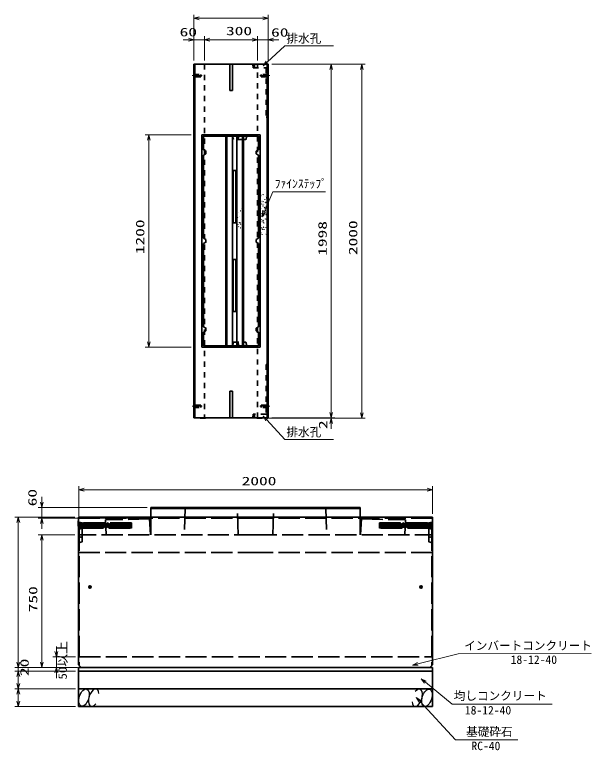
# Model space of a CAD drawing. Units: millimetres on the paper. Extents: x 15 to 1219, y 8 to 859.
# Drawn here: x 829.2 to 992.1, y 455.8 to 663.6 of the extents above; entities that cross this region are included whole.
import ezdxf
from ezdxf.enums import TextEntityAlignment as Align

# ---------------------------------------------------------------- set-up
doc = ezdxf.new("R2010")
doc.units = ezdxf.units.MM
for name, pattern in [('DASHED', [7.5, 6, -1.5]), ('USER1', [3, 1.5, -1.5]), ('USER2', [18.5, 12, -1.5, 3.5, -1.5])]:
    doc.linetypes.add(name, pattern=pattern)
for name, color, linetype, lineweight in [('0-0', 1, 'Continuous', 13), ('D-BMK（構造物基準線）', 2, 'USER2', 18), ('D-STR-DIM（寸法）', 7, 'Continuous', 13), ('D-STR-HTXT(均しCON-旗)', 7, 'Continuous', 13), ('D-STR-HTXT(基礎砕石-旗)', 7, 'Continuous', 13), ('D-STR-HTXT（WS-旗）', 7, 'Continuous', 13), ('D-STR-HTXT（旗上げ）', 7, 'Continuous', 13), ('D-STR-STRF(グリ)', 7, 'Continuous', 25), ('D-STR（構造物）', 1, 'Continuous', 35)]:
    doc.layers.add(name, color=color, linetype=linetype, lineweight=lineweight)
doc.styles.add('ＭＳ ゴシック', font='')
doc.styles.get('ＭＳ ゴシック').set_extended_font_data('MS Gothic')

# ---------------------------------------------------------------- blocks, each defined once
blk = doc.blocks.new('_Open30')
at = {"color": 7, "linetype": 'Continuous', "lineweight": 13}
for p, q in [((-1, 0.2679), (0, 0)), ((0, 0), (-1, -0.2679)), ((0, 0), (-1, 0))]:
    blk.add_line(p, q, dxfattribs=at)

msp = doc.modelspace()

# ---------------------------------------------------------------- linework, layer by layer
at = {"layer": '0-0'}
msp.add_line((897.224, 479.158), (847.974, 479.158), dxfattribs=at)
at = {"layer": 'D-BMK（構造物基準線）'}
for p, q in [((879.352, 646.379), (882.201, 646.379)), ((898.427, 646.379), (901.276, 646.379)), ((879.352, 552.979), (882.201, 552.979)), ((901.276, 552.979), (898.427, 552.979))]:
    msp.add_line(p, q, dxfattribs=at)
at = {"layer": 'D-STR-DIM（寸法）'}
for p, q in [((879.814, 657.526), (879.814, 663.576)), ((900.814, 657.556), (900.814, 663.576)), ((881.314, 662.576), (899.314, 662.576)), ((879.814, 650.629), (879.814, 657.526)), ((882.814, 650.629), (882.814, 657.526)), ((882.814, 650.681), (882.814, 657.526)), ((897.814, 650.629), (897.814, 657.526)), ((897.814, 650.629), (897.814, 657.526)), ((900.814, 650.599), (900.814, 657.526)), ((878.314, 656.526), (876.814, 656.526)), ((879.814, 656.526), (882.814, 656.526)), ((884.314, 656.526), (896.314, 656.526)), ((884.314, 656.526), (885.814, 656.526)), ((896.314, 656.526), (894.814, 656.526)), ((897.814, 656.526), (900.814, 656.526)), ((902.314, 656.526), (903.814, 656.526)), ((901.814, 649.629), (919.602, 649.629)), ((918.165, 649.629), (928.242, 649.629)), ((918.602, 551.229), (918.602, 648.129)), ((927.242, 551.129), (927.242, 648.129)), ((879.064, 629.679), (866.1, 629.679)), ((867.1, 571.179), (867.1, 628.179)), ((879.064, 569.679), (866.1, 569.679)), ((918.602, 551.229), (918.602, 552.729)), ((900.564, 549.629), (919.602, 549.629)), ((901.814, 549.729), (919.602, 549.729)), ((901.814, 549.729), (919.602, 549.729)), ((917.165, 549.629), (928.242, 549.629)), ((918.602, 549.729), (918.602, 549.629)), ((918.602, 548.129), (918.602, 546.629)), ((847.324, 521.857), (847.324, 530.403)), ((947.223, 522.612), (947.223, 530.403)), ((848.824, 529.403), (945.723, 529.403)), ((840.985, 483.658), (840.985, 485.158)), ((830.226, 480.658), (830.226, 482.158)), ((846.424, 482.158), (839.985, 482.158)), ((840.985, 482.158), (840.985, 479.158)), ((846.424, 479.158), (829.226, 479.158)), ((846.424, 478.158), (829.226, 478.158)), ((846.424, 478.158), (829.226, 478.158)), ((830.226, 479.158), (830.226, 478.158)), ((845.424, 479.158), (839.985, 479.158)), ((830.226, 476.658), (830.226, 475.158)), ((830.226, 476.658), (830.226, 474.658)), ((840.985, 477.658), (840.985, 476.158)), ((846.424, 473.158), (829.226, 473.158)), ((846.424, 473.158), (829.226, 473.158)), ((830.226, 471.658), (830.226, 469.658)), ((846.424, 468.158), (829.226, 468.158))]:
    msp.add_line(p, q, dxfattribs=at)
at = {"layer": 'D-STR-HTXT(均しCON-旗)'}
msp.add_lwpolyline([(980.98, 468.848), (952.773, 468.848), (945.214, 475.062)], dxfattribs=at)
at = {"layer": 'D-STR-HTXT(基礎砕石-旗)'}
msp.add_lwpolyline([(971.295, 458.769), (953.724, 458.769), (943.634, 469.635)], dxfattribs=at)
at = {"layer": 'D-STR-HTXT（WS-旗）'}
for points in [[(919.268, 654.775), (905.479, 654.775), (900.521, 650.187)], [(919.268, 543.581), (905.479, 543.581), (900.432, 549.113)]]:
    msp.add_lwpolyline(points, dxfattribs=at)
at = {"layer": 'D-STR-HTXT（旗上げ）'}
for points in [[(916.986, 613.588), (902.156, 613.588), (899.657, 607.838)], [(992.057, 483.129), (954.424, 483.082), (943.06, 480.217)]]:
    msp.add_lwpolyline(points, dxfattribs=at)
at = {"layer": 'D-STR-STRF(グリ)'}
for centre, major_axis in [((848.799, 470.682), (0.79, 2.421)), ((945.648, 470.635), (-0.79, -2.421))]:
    msp.add_ellipse(centre, major_axis=major_axis, ratio=0.5139, dxfattribs=at)
for centre, start_param, end_param in [((851.539, 470.682), 5.3575563, 10.3750652), ((942.908, 470.635), 2.2159636, 7.2334726)]:
    msp.add_ellipse(centre, major_axis=(0.79, 2.421), ratio=0.5139, start_param=start_param, end_param=end_param, dxfattribs=at)
at = {"layer": 'D-STR（構造物）'}
for p, q in [((900.814, 649.629), (879.814, 649.629)), ((879.814, 649.629), (879.814, 549.729)), ((880.064, 549.729), (880.064, 649.629)), ((889.939, 649.629), (889.939, 642.129)), ((890.689, 642.129), (890.689, 649.629)), ((900.564, 649.629), (900.564, 549.729)), ((900.814, 549.729), (900.814, 649.629)), ((889.939, 642.129), (890.689, 642.129)), ((898.584, 629.679), (882.084, 629.679)), ((882.084, 629.679), (882.084, 569.679)), ((898.584, 569.679), (898.584, 629.679)), ((888.839, 629.304), (888.839, 570.054)), ((889.089, 629.304), (889.089, 570.054)), ((890.709, 629.304), (890.709, 570.054)), ((891.959, 629.304), (891.959, 570.054)), ((893.578, 629.304), (893.578, 570.054)), ((893.828, 629.304), (893.828, 570.054)), ((898.084, 629.304), (894.737, 629.304)), ((898.084, 625.432), (898.084, 629.304)), ((898.084, 625.432), (897.455, 625.069)), ((882.584, 623.932), (882.584, 600.429)), ((897.455, 625.069), (897.455, 624.295)), ((897.455, 624.295), (898.084, 623.932)), ((898.084, 600.429), (898.084, 623.932)), ((898.602, 611.677), (898.655, 611.624)), ((898.655, 611.624), (898.708, 611.677)), ((898.716, 612.532), (898.788, 612.513)), ((899.341, 612.707), (899.399, 612.755)), ((899.399, 612.755), (899.447, 612.698)), ((899.9, 611.269), (899.828, 611.249)), ((899.881, 611.341), (899.9, 611.269)), ((899.917, 612.201), (899.992, 612.201)), ((900.264, 611.816), (900.317, 611.869)), ((900.317, 611.869), (900.37, 611.816)), ((893.652, 609.286), (893.599, 609.339)), ((893.652, 609.286), (893.705, 609.339)), ((898.865, 610.132), (898.804, 610.089)), ((898.865, 610.132), (898.908, 610.07)), ((898.995, 608.889), (898.982, 608.963)), ((899.082, 610.805), (899.008, 610.818)), ((899.299, 609.955), (899.36, 609.998)), ((899.408, 609.528), (899.333, 609.534)), ((899.36, 609.998), (899.403, 609.937)), ((899.421, 610.734), (899.446, 610.804)), ((899.629, 610.058), (899.697, 610.09)), ((899.751, 609.112), (899.703, 609.169)), ((899.862, 609.054), (899.801, 609.011)), ((899.905, 608.993), (899.862, 609.054)), ((900.018, 610.431), (900.031, 610.505)), ((900.031, 610.505), (900.104, 610.492)), ((900.154, 609.002), (900.08, 609.015)), ((900.141, 608.928), (900.154, 609.002)), ((900.145, 609.38), (900.182, 609.445)), ((900.182, 609.445), (900.247, 609.407)), ((900.212, 610.631), (900.274, 610.674)), ((900.274, 610.674), (900.317, 610.613)), ((892.392, 607.582), (892.398, 607.657)), ((892.87, 608.197), (892.945, 608.203)), ((893.18, 608.704), (893.199, 608.776)), ((893.628, 608.579), (893.693, 608.617)), ((893.646, 607.489), (893.678, 607.421)), ((898.825, 607), (898.788, 606.935)), ((898.976, 608.719), (899.051, 608.719)), ((898.989, 607.381), (899.061, 607.4)), ((899.061, 607.4), (899.042, 607.473)), ((899.22, 608.197), (899.147, 608.177)), ((899.382, 608.16), (899.443, 608.117)), ((899.443, 608.117), (899.4, 608.055)), ((899.503, 606.834), (899.441, 606.791)), ((899.503, 606.834), (899.546, 606.772)), ((900.063, 608.204), (900.137, 608.217)), ((900.193, 607.149), (900.119, 607.136)), ((900.137, 608.217), (900.15, 608.143)), ((900.206, 607.075), (900.193, 607.149)), ((900.435, 606.979), (900.374, 607.022)), ((900.392, 606.917), (900.435, 606.979)), ((892.242, 606.244), (892.189, 606.297)), ((892.61, 606.545), (892.642, 606.613)), ((892.703, 604.882), (892.683, 604.955)), ((892.887, 604.795), (892.822, 604.757)), ((892.887, 604.795), (892.924, 604.73)), ((898.828, 605.176), (898.754, 605.183)), ((898.816, 605.591), (898.873, 605.639)), ((898.873, 605.639), (898.825, 605.696)), ((899.248, 606.644), (899.235, 606.57)), ((899.362, 605.032), (899.29, 605.013)), ((899.382, 605.406), (899.31, 605.425)), ((899.382, 604.96), (899.362, 605.032)), ((899.363, 605.333), (899.382, 605.406)), ((899.548, 604.675), (899.606, 604.723)), ((899.606, 604.723), (899.558, 604.78)), ((899.943, 605.846), (900.005, 605.889)), ((900.005, 605.889), (900.048, 605.828)), ((900.296, 605.837), (900.283, 605.763)), ((900.302, 604.64), (900.295, 604.566)), ((892.249, 604.418), (892.223, 604.347)), ((892.468, 603.771), (892.5, 603.703)), ((892.991, 603.347), (893.048, 603.395)), ((893.011, 604.326), (893.064, 604.379)), ((893.048, 603.395), (893.097, 603.338)), ((893.627, 603.834), (893.647, 603.906)), ((899.036, 603.351), (898.968, 603.382)), ((898.976, 604.13), (899.051, 604.13)), ((899.144, 602.993), (899.218, 602.987)), ((899.218, 602.987), (899.212, 602.912)), ((899.489, 603.522), (899.416, 603.541)), ((899.489, 603.522), (899.469, 603.449)), ((899.712, 602.839), (899.655, 602.79)), ((899.664, 602.896), (899.712, 602.839)), ((900.073, 603.519), (900.079, 603.594)), ((900.269, 603.367), (900.221, 603.424)), ((900.401, 602.681), (900.408, 602.756)), ((898.773, 601.973), (898.826, 601.92)), ((899.074, 601.498), (899.142, 601.467)), ((899.142, 601.467), (899.111, 601.399)), ((900.179, 601.635), (900.186, 601.71)), ((900.318, 601.434), (900.375, 601.483)), ((900.375, 601.483), (900.327, 601.54)), ((882.584, 598.929), (882.584, 575.427)), ((898.084, 600.429), (897.455, 600.066)), ((897.455, 600.066), (897.455, 599.292)), ((897.455, 599.292), (898.084, 598.929)), ((898.084, 575.427), (898.084, 598.929)), ((898.084, 575.427), (897.455, 575.063)), ((897.455, 575.063), (897.455, 574.29)), ((897.455, 574.29), (898.084, 573.927)), ((898.084, 570.054), (898.084, 573.927)), ((882.084, 569.679), (898.584, 569.679)), ((894.737, 570.054), (898.084, 570.054)), ((889.939, 557.229), (889.939, 549.729)), ((889.939, 557.229), (890.689, 557.229)), ((890.689, 557.229), (890.689, 549.729)), ((879.814, 549.729), (900.814, 549.729)), ((881.564, 549.629), (881.464, 549.729)), ((883.064, 549.629), (881.564, 549.629)), ((883.064, 549.629), (883.164, 549.729)), ((897.564, 549.629), (897.464, 549.729)), ((899.064, 549.629), (897.564, 549.629)), ((899.064, 549.629), (899.164, 549.729)), ((867.656, 521.612), (867.656, 524.407)), ((867.656, 524.407), (897.223, 524.407)), ((867.656, 524.158), (897.223, 524.158)), ((897.223, 524.129), (867.656, 524.129)), ((926.791, 524.407), (897.223, 524.407)), ((926.791, 524.158), (897.223, 524.158)), ((897.223, 524.129), (926.791, 524.129)), ((926.791, 521.612), (926.791, 524.407)), ((847.224, 521.612), (897.223, 521.612)), ((847.224, 479.908), (847.224, 521.612)), ((947.223, 521.612), (897.223, 521.612)), ((947.223, 479.908), (947.223, 521.612)), ((847.124, 520.607), (847.224, 520.707)), ((847.124, 519.107), (847.124, 520.607)), ((847.224, 519.007), (847.124, 519.107)), ((850.024, 501.907), (850.924, 501.907)), ((850.473, 502.357), (850.473, 501.457)), ((944.423, 501.907), (943.523, 501.907)), ((943.973, 502.357), (943.973, 501.457)), ((847.974, 479.158), (847.224, 479.908)), ((947.223, 479.158), (847.224, 479.158)), ((847.224, 479.158), (847.224, 478.158)), ((847.224, 478.158), (947.223, 478.158)), ((847.224, 478.158), (947.223, 478.158)), ((847.224, 478.158), (847.224, 473.158)), ((897.224, 479.158), (946.473, 479.158)), ((946.473, 479.158), (947.223, 479.908)), ((947.223, 479.158), (947.223, 478.158)), ((947.223, 478.158), (947.223, 473.158)), ((847.224, 473.158), (947.223, 473.158)), ((847.224, 473.158), (847.224, 468.158)), ((847.224, 473.158), (947.223, 473.158)), ((947.223, 473.158), (947.223, 468.158)), ((847.224, 468.158), (947.223, 468.158))]:
    msp.add_line(p, q, dxfattribs=at)
at = {"layer": 'D-STR（構造物）', "linetype": 'USER1'}
for p, q in [((882.814, 649.629), (882.814, 549.729)), ((896.455, 649.629), (896.536, 648.579)), ((896.536, 648.579), (900.232, 648.579)), ((896.976, 649.629), (896.902, 648.579)), ((897.814, 549.729), (897.814, 649.629)), ((900.232, 648.579), (900.232, 634.629)), ((879.814, 646.729), (881.814, 646.729)), ((881.814, 646.729), (881.814, 646.029)), ((900.814, 646.729), (898.814, 646.729)), ((898.814, 646.729), (898.814, 646.029)), ((881.814, 646.029), (879.814, 646.029)), ((898.814, 646.029), (900.814, 646.029)), ((900.232, 634.629), (900.807, 634.629)), ((892.254, 628.304), (892.503, 629.304)), ((892.503, 570.054), (892.254, 571.054)), ((900.239, 564.729), (900.239, 550.779)), ((900.239, 564.729), (900.814, 564.729)), ((881.814, 553.329), (879.814, 553.329)), ((881.814, 552.629), (881.814, 553.329)), ((898.814, 553.329), (900.814, 553.329)), ((898.814, 552.629), (898.814, 553.329)), ((879.814, 552.629), (881.814, 552.629)), ((896.543, 550.779), (896.462, 549.729)), ((900.239, 550.779), (896.543, 550.779)), ((896.983, 549.729), (896.909, 550.779)), ((900.814, 552.629), (898.814, 552.629))]:
    msp.add_line(p, q, dxfattribs=at)
at = {"layer": 'D-STR（構造物）', "lineweight": 13}
for p, q in [((836.863, 525.907), (836.863, 527.407)), ((866.656, 524.407), (835.863, 524.407)), ((836.863, 524.407), (836.863, 521.362)), ((846.224, 521.612), (829.226, 521.612)), ((830.226, 520.112), (830.226, 480.658)), ((866.656, 521.362), (835.863, 521.362)), ((836.863, 519.862), (836.863, 518.362)), ((846.224, 516.657), (835.863, 516.657)), ((836.863, 515.157), (836.863, 480.658)), ((846.974, 479.158), (829.226, 479.158)), ((846.424, 479.158), (835.863, 479.158))]:
    msp.add_line(p, q, dxfattribs=at)
at = {"layer": 'D-STR（構造物）', "linetype": 'DASHED'}
for p, q in [((877.356, 524.129), (877.106, 516.657)), ((892.356, 516.657), (892.106, 524.129)), ((902.091, 516.657), (902.341, 524.129)), ((917.091, 524.129), (917.341, 516.657)), ((867.656, 516.657), (867.656, 521.612)), ((926.791, 516.657), (926.791, 521.612)), ((848.274, 520.012), (847.223, 520.265)), ((847.223, 519.762), (847.902, 520.102)), ((849.723, 520.012), (847.223, 518.762)), ((850.722, 520.012), (847.223, 518.262)), ((847.223, 520.012), (850.222, 518.512)), ((847.223, 519.262), (848.722, 520.012)), ((847.223, 519.512), (849.223, 518.512)), ((847.224, 521.362), (897.223, 521.362)), ((848.175, 520.036), (851.222, 518.512)), ((862.223, 520.012), (848.274, 520.012)), ((851.722, 520.012), (848.722, 518.512)), ((849.223, 520.012), (852.223, 518.512)), ((849.723, 518.512), (852.723, 520.012)), ((853.223, 518.512), (850.222, 520.012)), ((850.722, 518.512), (853.723, 520.012)), ((854.223, 518.512), (851.222, 520.012)), ((851.722, 518.512), (854.722, 520.012)), ((855.223, 518.512), (852.223, 520.012)), ((855.723, 520.012), (852.723, 518.512)), ((853.223, 520.012), (856.222, 518.512)), ((856.722, 520.012), (853.723, 518.512)), ((854.223, 520.012), (857.223, 518.512)), ((857.723, 520.012), (854.722, 518.512)), ((867.273, 521.158), (854.823, 520.904)), ((854.823, 520.904), (855.059, 516.657)), ((855.222, 520.012), (858.223, 518.512)), ((855.722, 518.512), (858.723, 520.012)), ((859.223, 518.512), (856.222, 520.012)), ((856.722, 518.512), (859.723, 520.012)), ((860.223, 518.512), (857.223, 520.012)), ((857.723, 518.512), (860.722, 520.012)), ((861.223, 518.512), (858.223, 520.012)), ((858.723, 518.512), (861.722, 520.012)), ((859.223, 520.012), (862.223, 518.512)), ((862.223, 519.763), (859.723, 518.512)), ((860.223, 520.012), (862.223, 519.012)), ((861.222, 520.012), (862.223, 519.512)), ((862.223, 518.512), (862.223, 520.012)), ((867.273, 521.158), (867.538, 516.659)), ((947.223, 521.362), (897.223, 521.362)), ((927.173, 521.158), (926.909, 516.659)), ((927.173, 521.158), (939.623, 520.904)), ((933.224, 520.012), (932.223, 519.512)), ((934.224, 520.012), (932.223, 519.012)), ((932.223, 520.012), (946.173, 520.012)), ((932.223, 518.512), (932.223, 520.012)), ((935.224, 520.012), (932.223, 518.512)), ((932.223, 519.763), (934.724, 518.512)), ((935.724, 518.512), (932.724, 520.012)), ((933.224, 518.512), (936.224, 520.012)), ((936.724, 518.512), (933.724, 520.012)), ((934.224, 518.512), (937.224, 520.012)), ((937.724, 518.512), (934.724, 520.012)), ((935.224, 518.512), (938.224, 520.012)), ((938.724, 518.512), (935.724, 520.012)), ((939.224, 520.012), (936.224, 518.512)), ((936.724, 520.012), (939.724, 518.512)), ((940.224, 520.012), (937.224, 518.512)), ((937.724, 520.012), (940.724, 518.512)), ((941.224, 520.012), (938.224, 518.512)), ((938.724, 520.012), (941.724, 518.512)), ((939.224, 518.512), (942.224, 520.012)), ((939.623, 520.904), (939.388, 516.657)), ((942.724, 518.512), (939.724, 520.012)), ((940.224, 518.512), (943.224, 520.012)), ((943.724, 518.512), (940.724, 520.012)), ((941.224, 518.512), (944.224, 520.012)), ((944.724, 518.512), (941.724, 520.012)), ((945.224, 520.012), (942.224, 518.512)), ((942.724, 520.012), (945.724, 518.512)), ((946.272, 520.036), (943.224, 518.512)), ((943.724, 520.012), (947.224, 518.262)), ((947.224, 520.012), (944.224, 518.512)), ((944.724, 520.012), (947.224, 518.762)), ((947.224, 519.512), (945.224, 518.512)), ((947.224, 519.262), (945.724, 520.012)), ((946.173, 520.012), (947.223, 520.265)), ((947.224, 519.762), (946.545, 520.102)), ((848.223, 518.512), (847.223, 519.012)), ((847.223, 518.186), (848.273, 518.512)), ((847.383, 518.157), (847.384, 479.748)), ((848.273, 514.698), (848.273, 518.512)), ((848.273, 518.512), (862.223, 518.512)), ((862.223, 519.263), (860.722, 518.512)), ((862.223, 518.763), (861.722, 518.512)), ((932.223, 519.263), (933.724, 518.512)), ((932.223, 518.763), (932.724, 518.512)), ((946.174, 518.512), (932.223, 518.512)), ((946.173, 514.698), (946.173, 518.512)), ((947.223, 518.186), (946.173, 518.512)), ((946.224, 518.512), (947.224, 519.012)), ((947.063, 518.157), (947.064, 479.748)), ((848.273, 515.894), (847.223, 516.163)), ((897.223, 516.657), (847.224, 516.657)), ((897.223, 516.657), (947.223, 516.657)), ((946.173, 515.894), (947.223, 516.163)), ((847.223, 514.429), (848.273, 514.698)), ((947.223, 514.429), (946.173, 514.698)), ((847.224, 511.657), (897.223, 511.657)), ((947.223, 511.657), (897.223, 511.657)), ((847.424, 482.158), (947.223, 482.158))]:
    msp.add_line(p, q, dxfattribs=at)
at = {"layer": 'D-STR（構造物）'}
for points in [[(893.957, 629.304), (882.584, 629.304), (882.584, 625.432)], [(882.584, 625.432), (883.213, 625.069), (883.213, 624.295), (882.584, 623.932)], [(882.584, 600.429), (883.213, 600.066), (883.213, 599.292)], [(882.584, 600.429), (883.213, 600.066), (883.213, 599.292), (882.584, 598.929)], [(882.584, 573.927), (883.213, 574.29), (883.213, 575.063), (882.584, 575.427)], [(882.584, 573.927), (882.584, 570.054), (893.957, 570.054)]]:
    msp.add_lwpolyline(points, dxfattribs=at)
at = {"layer": 'D-STR（構造物）', "linetype": 'USER1'}
for points in [[(893.748, 628.304), (891.017, 628.304), (890.749, 629.305)], [(890.749, 570.053), (891.017, 571.054), (893.748, 571.054)]]:
    msp.add_lwpolyline(points, dxfattribs=at)
at = {"layer": 'D-STR（構造物）'}
for points in [[(893.707, 629.304), (893.748, 628.304), (894.485, 628.304), (894.737, 629.304)], [(890.959, 604.804), (891.709, 604.804), (891.709, 619.554), (890.959, 619.554)], [(891.709, 579.704), (891.709, 594.454), (890.959, 594.454), (890.959, 579.704)], [(893.748, 571.054), (893.707, 570.054), (894.737, 570.054), (894.485, 571.054)]]:
    msp.add_lwpolyline(points, close=True, dxfattribs=at)
for centre, radius in [((850.473, 501.907), 0.35), ((850.473, 501.907), 0.3), ((943.973, 501.907), 0.35), ((943.973, 501.907), 0.3)]:
    msp.add_circle(centre, radius, dxfattribs=at)

# ---------------------------------------------------------------- block references
at = {"layer": 'D-STR-DIM（寸法）', "xscale": 1.5, "yscale": 1.5}
for p, rotation in [((879.814, 662.576), 180), ((882.814, 656.526), 180), ((882.814, 656.526), 180), ((900.814, 656.526), 180), ((918.602, 649.629), 90), ((927.242, 649.629), 90), ((867.1, 629.679), 90), ((867.1, 569.679), 270), ((918.602, 549.729), 270), ((918.602, 549.729), 270), ((927.242, 549.629), 270), ((918.602, 549.629), 90), ((847.324, 529.403), 180), ((840.985, 482.158), 270), ((830.226, 479.158), 270), ((830.226, 478.158), 90), ((830.226, 478.158), 90), ((840.985, 479.158), 90), ((830.226, 473.158), 270), ((830.226, 473.158), 90), ((830.226, 468.158), 270)]:
    msp.add_blockref('_Open30', p, dxfattribs=dict(at, rotation=rotation))
for p in [(900.814, 662.576), (879.814, 656.526), (897.814, 656.526), (897.814, 656.526), (947.223, 529.403)]:
    msp.add_blockref('_Open30', p, dxfattribs=at)
at = {"layer": 'D-STR-HTXT(均しCON-旗)', "xscale": 1.5, "yscale": 1.5, "rotation": 140.57786}
msp.add_blockref('_Open30', (944.055, 476.014), dxfattribs=at)
at = {"layer": 'D-STR-HTXT(基礎砕石-旗)', "xscale": 1.5, "yscale": 1.5, "rotation": 132.88015}
msp.add_blockref('_Open30', (942.613, 470.734), dxfattribs=at)
at = {"layer": 'D-STR-HTXT（WS-旗）', "xscale": 1.5, "yscale": 1.5}
for p, rotation in [((899.421, 649.168), 222.78711), ((899.421, 550.221), 132.37661)]:
    msp.add_blockref('_Open30', p, dxfattribs=dict(at, rotation=rotation))
at = {"layer": 'D-STR-HTXT（旗上げ）', "xscale": 1.5, "yscale": 1.5}
for p, rotation in [((899.059, 606.462), 246.50838), ((941.606, 479.851), 194.1476)]:
    msp.add_blockref('_Open30', p, dxfattribs=dict(at, rotation=rotation))
at = {"layer": 'D-STR（構造物）', "xscale": 1.5, "yscale": 1.5}
for p, rotation in [((836.863, 524.407), 270), ((830.226, 521.612), 90), ((836.863, 521.362), 90), ((836.863, 516.657), 90), ((830.226, 479.158), 270), ((836.863, 479.158), 270)]:
    msp.add_blockref('_Open30', p, dxfattribs=dict(at, rotation=rotation))

# ---------------------------------------------------------------- texts
at = {"layer": 'D-STR-DIM（寸法）', "style": 'ＭＳ ゴシック', "width": 1.5}
for s, p in [('60', (875.799, 656.744)), ('300', (888.897, 657.063)), ('60', (901.633, 656.65)), ('2000', (893.315, 529.941))]:
    msp.add_text(s, height=2.405, dxfattribs=at).set_placement(p, align=Align.BOTTOM_LEFT)
at = {"layer": 'D-STR-DIM（寸法）', "style": 'ＭＳ ゴシック'}
for s, width, p in [('1200', 1.5, (866.562, 595.929)), ('1998', 1.5, (918.065, 595.471)), ('2000', 1.5, (926.705, 595.671)), ('2', 1.5, (918.24, 546.541)), ('50以上', 1.1, (844.66, 475.802)), ('20', 1.5, (833.897, 476.77))]:
    msp.add_text(s, height=2.405, rotation=90, dxfattribs=dict(at, width=width)).set_placement(p, align=Align.BOTTOM_LEFT)
at = {"layer": 'D-STR-HTXT(均しCON-旗)', "style": 'ＭＳ ゴシック'}
for s, p in [('均しコンクリート', (953.22, 469.259)), ('18-12-40', (956.354, 465.197))]:
    msp.add_text(s, height=2.405, dxfattribs=at).set_placement(p, align=Align.BOTTOM_LEFT)
at = {"layer": 'D-STR-HTXT(基礎砕石-旗)', "style": 'ＭＳ ゴシック'}
for s, p in [('基礎砕石', (956.708, 459.103)), ('RC-40', (958.195, 455.118))]:
    msp.add_text(s, height=2.405, dxfattribs=at).set_placement(p, align=Align.BOTTOM_LEFT)
at = {"layer": 'D-STR-HTXT（WS-旗）', "style": 'ＭＳ ゴシック'}
for p in [(905.96, 654.927), (905.96, 543.733)]:
    msp.add_text('排水孔', height=2.405, dxfattribs=at).set_placement(p, align=Align.BOTTOM_LEFT)
at = {"layer": 'D-STR-HTXT（旗上げ）', "style": 'ＭＳ ゴシック'}
for s, p in [('ﾌｧｲﾝｽﾃｯﾌﾟ', (902.636, 613.912)), ('インバートコンクリート', (956.154, 483.426)), ('18-12-40', (969.296, 479.479))]:
    msp.add_text(s, height=2.405, dxfattribs=at).set_placement(p, align=Align.BOTTOM_LEFT)
at = {"layer": 'D-STR（構造物）', "style": 'ＭＳ ゴシック', "width": 1.5}
for s, p in [('60', (836.146, 524.718)), ('750', (836.325, 494.783))]:
    msp.add_text(s, height=2.405, rotation=90, dxfattribs=at).set_placement(p, align=Align.BOTTOM_LEFT)

doc.saveas('drawing.dxf')
